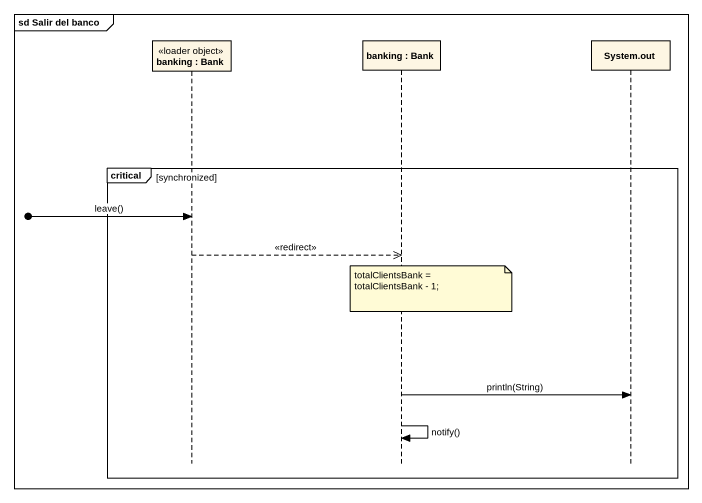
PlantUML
@startuml
mainframe sd Salir del banco
hide footbox
participant "banking : Bank" as banking <<loader object>>
participant "banking : Bank" as banking_2
participant "System.out" as System_out

critical synchronized
  [o-> banking : leave()
  banking -->> banking_2 : <<redirect>>
  note over banking_2 : totalClientsBank = totalClientsBank - 1;
  banking_2 -> System_out : println(String)
  banking_2 -> banking_2 : notify()
end
@enduml
